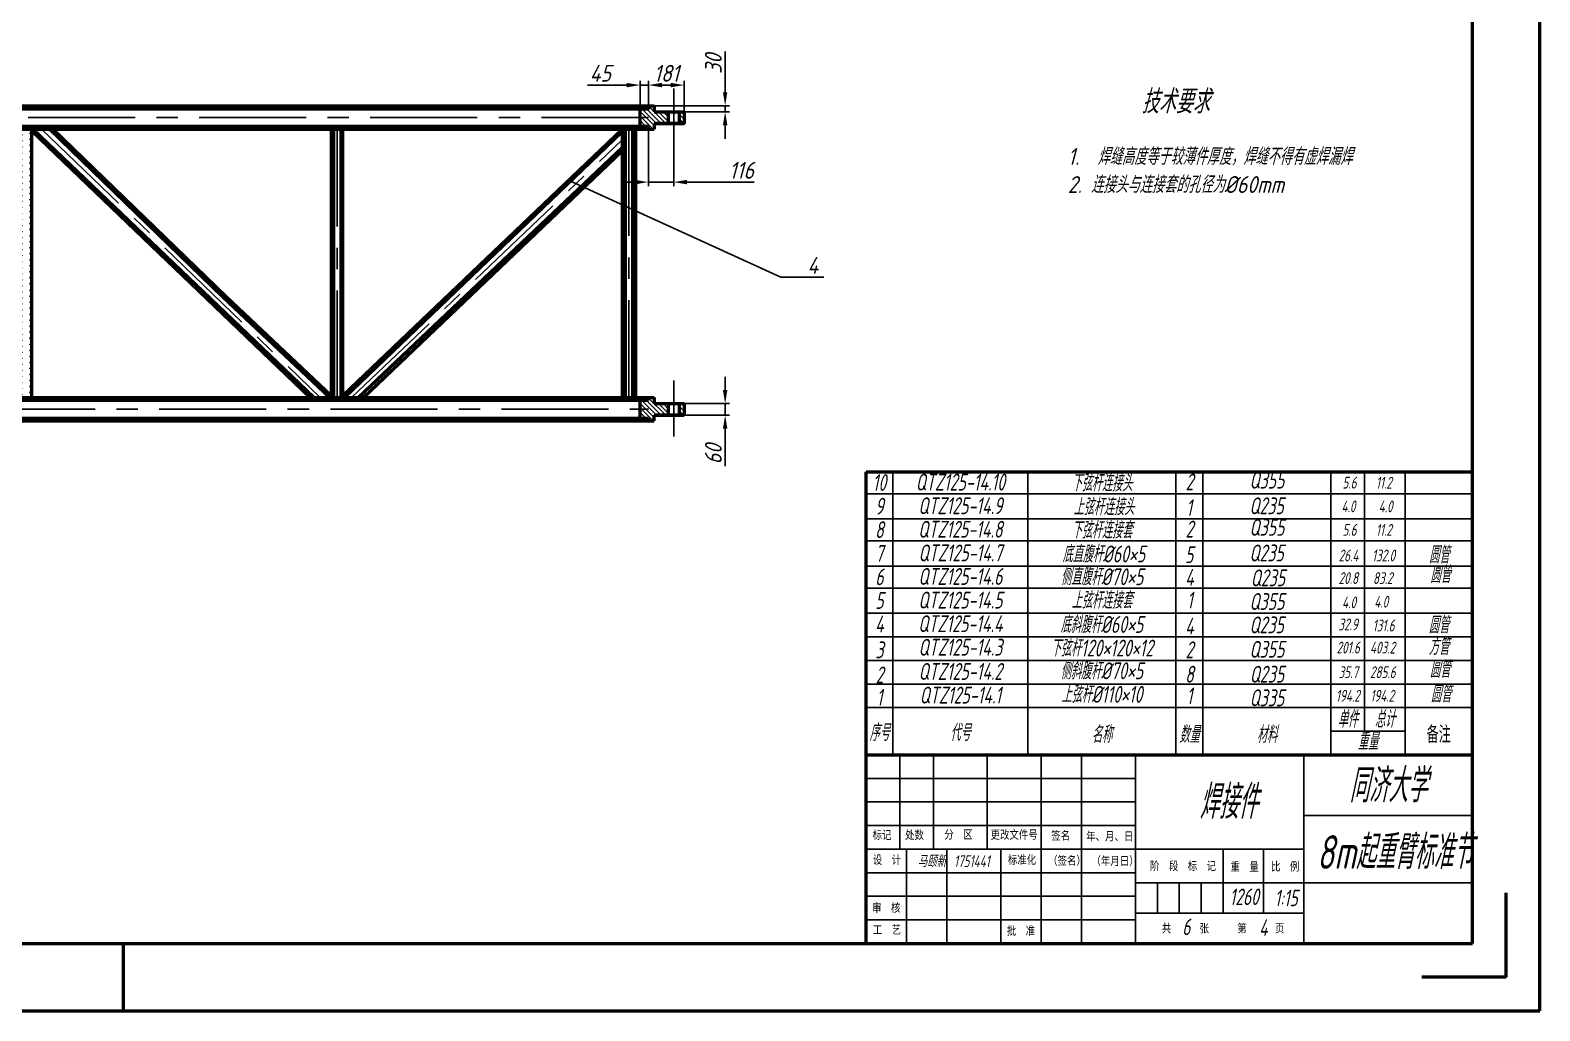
# Model space of a CAD drawing. Header units: millimetres. Extents: x 6124 to 6965, y 1320 to 1914.
# Drawn here: x 6517.3 to 6965.4, y 1319.5 to 1610.6 of the extents above; entities that cross this region are included whole.
import ezdxf
from ezdxf import colors
from ezdxf.entities.mleader import LeaderData, LeaderLine
from ezdxf.math import Vec2, Vec3

# ---------------------------------------------------------------- set-up
doc = ezdxf.new("R2010")
doc.units = ezdxf.units.MM
doc.linetypes.add('CENTER', pattern=[50.8, 31.75, -6.35, 6.35, -6.35])
for name, color, linetype, lineweight in [('中心线层', 1, 'CENTER', 25), ('剖面线', 2, 'Continuous', 15), ('剖面线层', 2, 'Continuous', 25), ('总内框线', 7, 'Continuous', 50), ('标注层', 3, 'Continuous', 25), ('粗实线', 7, 'Continuous', 50), ('细实线', 7, 'Continuous', 25)]:
    doc.layers.add(name, color=color, linetype=linetype, lineweight=lineweight)
doc.styles.add('5号字', font='gbeitc.shx', dxfattribs={"height": 5, "bigfont": 'gbcbig.shx'})
doc.styles.get("Standard").update_dxf_attribs({"font": 'txt', "bigfont": 'gbcbig.shx'})
doc.styles.add('陈杰（2）', font='gbeitc.shx', dxfattribs={"width": 0.8, "bigfont": 'gbcbig.shx'})
doc.dimstyles.new('ISO-25', dxfattribs={"dimtxt": 2.5, "dimasz": 2.5, "dimexe": 1.25, "dimexo": 0.625, "dimtad": 1, "dimtxsty": 'Standard', "dimcen": 2.5, "dimadec": 0, "dimazin": 0, "dimtfac": 1, "dimtmove": 0, "dimatfit": 3, "dimfxl": 1, "dimarcsym": 0})
pattern_1 = [(45, (-3418.2696, -511.931), (-0.89578055, 0.89578055), [])]

# ---------------------------------------------------------------- blocks, each defined once
blk = doc.blocks.new('_None')
blk = doc.blocks.new('*D41')
at = {"layer": 'Defpoints', "color": 0, "transparency": 16777216}
for p in [(6711.41, 1594.29), (6700.79, 1588.18), (6711.41, 1582.9)]:
    blk.add_point(p, dxfattribs=at)
at = {"layer": '标注层', "color": 0, "lineweight": -2, "transparency": 16777216}
for p, q in [((6700.79, 1590.18), (6700.79, 1595.54)), ((6711.41, 1584.9), (6711.41, 1595.54)), ((6704.79, 1594.29), (6707.41, 1594.29))]:
    blk.add_line(p, q, dxfattribs=at)
at = {"layer": '标注层', "color": 0, "transparency": 16777216}
for points in [[(6704.79, 1594.95), (6704.79, 1593.62), (6700.79, 1594.29)], [(6707.41, 1594.95), (6707.41, 1593.62), (6711.41, 1594.29)]]:
    blk.add_solid(points, dxfattribs=at)
at = {"layer": '标注层', "color": 0, "transparency": 16777216, "insert": (6706.1, 1597.79), "char_height": 5, "attachment_point": 5, "style": '5号字'}
blk.add_mtext('181', dxfattribs=at)
blk = doc.blocks.new('*D42')
at = {"layer": 'Defpoints', "color": 0, "transparency": 16777216}
for p in [(6699.95, 1588.18), (6702.51, 1586.36), (6723.56, 1586.36)]:
    blk.add_point(p, dxfattribs=at)
at = {"layer": '标注层', "color": 0, "lineweight": -2, "transparency": 16777216}
for p, q in [((6723.56, 1592.18), (6723.56, 1604.23)), ((6701.95, 1588.18), (6724.81, 1588.18)), ((6704.51, 1586.36), (6724.81, 1586.36)), ((6723.56, 1586.36), (6723.56, 1588.18)), ((6723.56, 1582.36), (6723.56, 1578.36))]:
    blk.add_line(p, q, dxfattribs=at)
at = {"layer": '标注层', "color": 0, "transparency": 16777216}
for points in [[(6722.89, 1592.18), (6724.22, 1592.18), (6723.56, 1588.18)], [(6722.89, 1582.36), (6724.22, 1582.36), (6723.56, 1586.36)]]:
    blk.add_solid(points, dxfattribs=at)
at = {"layer": '标注层', "color": 0, "transparency": 16777216, "insert": (6720.06, 1600.58), "char_height": 5, "attachment_point": 5, "rotation": 90, "style": '5号字'}
blk.add_mtext('30', dxfattribs=at)
blk = doc.blocks.new('*D43')
at = {"layer": 'Defpoints', "color": 0, "transparency": 16777216}
for p in [(6708.28, 1499.74), (6708.28, 1496.28), (6723.56, 1496.28)]:
    blk.add_point(p, dxfattribs=at)
at = {"layer": '标注层', "color": 0, "lineweight": -2, "transparency": 16777216}
for p, q in [((6723.56, 1503.74), (6723.56, 1507.74)), ((6710.28, 1499.74), (6724.81, 1499.74)), ((6723.56, 1499.74), (6723.56, 1496.28)), ((6710.28, 1496.28), (6724.81, 1496.28)), ((6723.56, 1492.28), (6723.56, 1481.17))]:
    blk.add_line(p, q, dxfattribs=at)
at = {"layer": '标注层', "color": 0, "transparency": 16777216}
for points in [[(6722.89, 1503.74), (6724.22, 1503.74), (6723.56, 1499.74)], [(6722.89, 1492.28), (6724.22, 1492.28), (6723.56, 1496.28)]]:
    blk.add_solid(points, dxfattribs=at)
at = {"layer": '标注层', "color": 0, "transparency": 16777216, "insert": (6720.06, 1484.72), "char_height": 5, "attachment_point": 5, "rotation": 90, "style": '5号字'}
blk.add_mtext('60', dxfattribs=at)
blk = doc.blocks.new('*D44')
at = {"layer": 'Defpoints', "color": 0, "transparency": 16777216}
for p in [(6700.79, 1582.9), (6708.28, 1582.9), (6700.79, 1565.49)]:
    blk.add_point(p, dxfattribs=at)
at = {"layer": '标注层', "color": 0, "lineweight": -2, "transparency": 16777216}
for p, q in [((6700.79, 1580.9), (6700.79, 1564.24)), ((6708.28, 1580.9), (6708.28, 1564.24)), ((6696.79, 1565.49), (6692.79, 1565.49)), ((6700.79, 1565.49), (6708.28, 1565.49)), ((6712.28, 1565.49), (6732.17, 1565.49))]:
    blk.add_line(p, q, dxfattribs=at)
at = {"layer": '标注层', "color": 0, "transparency": 16777216}
for points in [[(6696.79, 1566.16), (6696.79, 1564.83), (6700.79, 1565.49)], [(6712.28, 1566.16), (6712.28, 1564.83), (6708.28, 1565.49)]]:
    blk.add_solid(points, dxfattribs=at)
at = {"layer": '标注层', "color": 0, "transparency": 16777216, "insert": (6728.41, 1568.99), "char_height": 5, "attachment_point": 5, "style": '5号字'}
blk.add_mtext('116', dxfattribs=at)
blk = doc.blocks.new('*D46')
at = {"layer": 'Defpoints', "color": 0, "transparency": 16777216}
for p in [(6698.31, 1594.29), (6698.31, 1584.71), (6700.79, 1584.71)]:
    blk.add_point(p, dxfattribs=at)
at = {"layer": '标注层', "color": 0, "lineweight": -2, "transparency": 16777216}
for p, q in [((6698.31, 1586.71), (6698.31, 1595.54)), ((6700.79, 1586.71), (6700.79, 1595.54)), ((6694.31, 1594.29), (6682.69, 1594.29)), ((6700.79, 1594.29), (6698.31, 1594.29)), ((6704.79, 1594.29), (6708.79, 1594.29))]:
    blk.add_line(p, q, dxfattribs=at)
at = {"layer": '标注层', "color": 0, "transparency": 16777216}
for points in [[(6694.31, 1594.95), (6694.31, 1593.62), (6698.31, 1594.29)], [(6704.79, 1594.95), (6704.79, 1593.62), (6700.79, 1594.29)]]:
    blk.add_solid(points, dxfattribs=at)
at = {"layer": '标注层', "color": 0, "transparency": 16777216, "insert": (6686.5, 1597.79), "char_height": 5, "attachment_point": 5, "style": '5号字'}
blk.add_mtext('45', dxfattribs=at)

msp = doc.modelspace()

# ---------------------------------------------------------------- hatches: boundary and pattern name
at = {"layer": '剖面线'}
h = msp.add_hatch(dxfattribs=at)
h.set_pattern_fill('ANSI31', color=0, scale=0.399)
h.set_pattern_definition(pattern_1)
h.paths.add_polyline_path([(6700.788, 1495.423), (6238.499, 1495.423), (6238.499, 1494.62), (6261.821, 1494.62), (6700.788, 1494.625)])
h.paths.add_polyline_path([(6700.788, 1501.555), (6697.034, 1501.555), (6610.638, 1501.555), (6606.141, 1501.555), (6518.24, 1501.555), (6513.743, 1501.555), (6431.645, 1501.555), (6415.541, 1501.555), (6333.443, 1501.555), (6328.946, 1501.555), (6251.799, 1501.555), (6238.499, 1501.555), (6238.499, 1500.757), (6700.788, 1500.757)])
h.paths.add_polyline_path([(6700.788, 1582.047), (6238.499, 1582.047), (6238.499, 1581.244), (6251.799, 1581.249), (6323.143, 1581.249), (6339.247, 1581.249), (6421.345, 1581.249), (6425.841, 1581.249), (6507.939, 1581.249), (6524.043, 1581.249), (6606.141, 1581.249), (6610.638, 1581.249), (6697.034, 1581.249), (6700.788, 1581.249)])
h.paths.add_polyline_path([(6700.788, 1588.179), (6242.694, 1588.179), (6238.499, 1588.179), (6238.499, 1587.323), (6700.788, 1587.266)])
h = msp.add_hatch(dxfattribs=at)
h.set_pattern_fill('ANSI31', color=0, scale=0.3, angle=90)
h.set_pattern_definition([(135, (-1722.5248, -14.6773), (-0.67351921, -0.67351921), [])])
h.paths.add_polyline_path([(6706.631, 1586.364), (6702.506, 1586.364), (6702.506, 1588.179), (6700.788, 1588.179), (6700.788, 1587.266), (6698.313, 1587.266), (6698.313, 1582.047), (6700.788, 1582.047), (6700.788, 1581.249), (6702.506, 1581.249), (6702.506, 1582.899), (6706.631, 1582.899)])
h.paths.add_polyline_path([(6711.409, 1586.364), (6709.931, 1586.364), (6709.931, 1582.899), (6711.409, 1582.899)])
h = msp.add_hatch(dxfattribs=at)
h.set_pattern_fill('ANSI31', color=0, scale=0.399)
h.set_pattern_definition(pattern_1)
h.paths.add_polyline_path([(6524.043, 1581.249), (6524.043, 1581.249), (6522.975, 1581.249), (6574.434, 1531.297), (6606.158, 1501.555), (6606.888, 1501.555), (6606.832, 1501.686), (6606.783, 1501.799), (6606.742, 1501.894), (6606.708, 1501.971), (6606.683, 1502.029), (6606.657, 1502.089), (6575.502, 1531.297)])
h.paths.add_polyline_path([(6518.157, 1581.249), (6517.492, 1581.249), (6517.549, 1581.118), (6517.598, 1581.005), (6517.639, 1580.91), (6517.672, 1580.833), (6517.724, 1580.715), (6600.338, 1501.555), (6601.587, 1501.555)])
h = msp.add_hatch(dxfattribs=at)
h.set_pattern_fill('ANSI31', color=0, scale=0.399, angle=90)
h.set_pattern_definition([(135, (-3418.2696, -511.931), (-0.89578055, -0.89578055), [])])
h.paths.add_polyline_path([(6692.992, 1574.731), (6692.992, 1575.698), (6614.714, 1501.555), (6616.234, 1501.555)], flags=17)
h.paths.add_polyline_path([(6692.992, 1580.451), (6692.992, 1581.249), (6610.129, 1502.29), (6610.112, 1502.25), (6610.096, 1502.209), (6610.07, 1502.148), (6610.037, 1502.067), (6609.995, 1501.967), (6609.946, 1501.848), (6609.889, 1501.71), (6609.825, 1501.555), (6610.638, 1501.555)])
h = msp.add_hatch(dxfattribs=at)
h.set_pattern_fill('ANSI31', color=0, scale=0.3, angle=90)
h.set_pattern_definition([(135, (-1722.5248, -101.3007), (-0.67351921, -0.67351921), [])])
h.paths.add_polyline_path([(6706.631, 1499.74), (6702.506, 1499.74), (6702.506, 1501.555), (6700.788, 1501.555), (6700.788, 1500.757), (6698.313, 1500.757), (6698.313, 1495.424), (6700.788, 1495.424), (6700.788, 1494.625), (6702.506, 1494.625), (6702.506, 1496.275), (6706.631, 1496.275)])
h.paths.add_polyline_path([(6711.409, 1499.74), (6709.931, 1499.74), (6709.931, 1496.275), (6711.409, 1496.275)])
at = {"layer": '剖面线层'}
h = msp.add_hatch(dxfattribs=at)
h.set_pattern_fill('ANSI31', color=0, scale=0.399)
h.set_pattern_definition(pattern_1)
h.paths.add_polyline_path([(6243.134, 1581.246), (6242.469, 1581.246), (6242.469, 1547.177), (6242.469, 1535.627), (6242.469, 1501.555), (6243.134, 1501.555)])
h.paths.add_polyline_path([(6245.934, 1581.247), (6245.269, 1581.247), (6245.269, 1501.555), (6245.654, 1501.555), (6245.934, 1536.782), (6245.934, 1547.177)])
h.paths.add_polyline_path([(6332.927, 1580.715), (6332.926, 1580.717), (6332.918, 1580.736), (6332.901, 1580.775), (6332.876, 1580.833), (6332.843, 1580.91), (6332.801, 1581.005), (6332.752, 1581.118), (6332.696, 1581.249), (6332.262, 1581.249), (6332.262, 1501.555), (6332.927, 1501.555), (6332.927, 1538.226)])
h.paths.add_polyline_path([(6330.127, 1581.249), (6329.829, 1581.249), (6329.761, 1581.077), (6329.7, 1580.922), (6329.645, 1580.783), (6329.597, 1580.661), (6329.556, 1580.557), (6329.523, 1580.472), (6329.496, 1580.405), (6329.462, 1580.318), (6329.462, 1538.226), (6329.462, 1501.555), (6330.127, 1501.555)])
h.paths.add_polyline_path([(6425.325, 1581.249), (6424.66, 1581.249), (6424.66, 1501.555), (6425.094, 1501.555), (6425.151, 1501.686), (6425.2, 1501.799), (6425.241, 1501.894), (6425.274, 1501.971), (6425.299, 1502.029), (6425.325, 1502.089), (6425.325, 1544.578)])
h.paths.add_polyline_path([(6422.525, 1581.249), (6421.86, 1581.249), (6421.86, 1538.226), (6421.86, 1502.089), (6421.887, 1502.029), (6421.912, 1501.971), (6421.945, 1501.894), (6421.986, 1501.799), (6422.035, 1501.686), (6422.092, 1501.555), (6422.525, 1501.555)])
h.paths.add_polyline_path([(6517.724, 1544.578), (6517.724, 1580.715), (6517.723, 1580.717), (6517.714, 1580.736), (6517.697, 1580.775), (6517.672, 1580.833), (6517.639, 1580.91), (6517.598, 1581.005), (6517.549, 1581.118), (6517.492, 1581.249), (6517.059, 1581.249), (6517.059, 1501.555), (6517.724, 1501.555)])
h.paths.add_polyline_path([(6514.924, 1581.249), (6514.49, 1581.249), (6514.434, 1581.118), (6514.385, 1581.005), (6514.343, 1580.91), (6514.31, 1580.833), (6514.285, 1580.775), (6514.259, 1580.715), (6514.259, 1544.578), (6514.259, 1501.555), (6514.924, 1501.555)])
h.paths.add_polyline_path([(6610.122, 1544.578), (6610.122, 1581.249), (6609.457, 1581.249), (6609.457, 1501.555), (6609.825, 1501.555), (6609.889, 1501.71), (6609.946, 1501.848), (6609.995, 1501.967), (6610.037, 1502.067), (6610.07, 1502.148), (6610.096, 1502.209), (6610.122, 1502.273)])
h.paths.add_polyline_path([(6607.322, 1581.249), (6606.657, 1581.249), (6606.657, 1544.578), (6606.657, 1502.089), (6606.658, 1502.087), (6606.667, 1502.067), (6606.683, 1502.029), (6606.708, 1501.971), (6606.742, 1501.894), (6606.783, 1501.799), (6606.832, 1501.686), (6606.888, 1501.555), (6607.322, 1501.555)])
h.paths.add_polyline_path([(6697.034, 1537.359), (6697.034, 1581.249), (6696.06, 1581.249), (6696.06, 1501.555), (6697.034, 1501.555)])
h.paths.add_polyline_path([(6693.925, 1581.249), (6692.992, 1581.249), (6692.992, 1580.451), (6692.992, 1537.359), (6692.992, 1501.555), (6693.925, 1501.555)])

# ---------------------------------------------------------------- linework, layer by layer
at = {"color": 0}
for p, q in [((6775.373, 1395.523), (6775.373, 1367.523)), ((6785.373, 1395.523), (6785.373, 1367.523)), ((6801.373, 1395.523), (6801.373, 1367.523)), ((6817.373, 1395.523), (6817.373, 1367.523)), ((6829.373, 1395.523), (6829.373, 1339.523)), ((6845.373, 1395.523), (6845.373, 1339.523)), ((6895.373, 1339.523), (6895.373, 1395.523)), ((6945.373, 1395.523), (6945.373, 1339.523)), ((6765.373, 1388.523), (6845.373, 1388.523)), ((6765.373, 1381.523), (6845.373, 1381.523)), ((6895.373, 1377.523), (6945.373, 1377.523)), ((6765.373, 1374.523), (6845.373, 1374.523)), ((6765.373, 1367.523), (6895.373, 1367.523)), ((6777.373, 1367.523), (6777.373, 1339.523)), ((6789.373, 1367.523), (6789.373, 1339.523)), ((6805.373, 1367.523), (6805.373, 1339.523)), ((6817.373, 1367.523), (6817.373, 1339.523)), ((6871.373, 1348.523), (6871.373, 1367.523)), ((6883.373, 1348.523), (6883.373, 1367.523)), ((6765.373, 1360.523), (6845.373, 1360.523)), ((6765.373, 1353.523), (6845.373, 1353.523)), ((6845.373, 1357.523), (6895.373, 1357.523)), ((6851.873, 1357.523), (6851.873, 1348.523)), ((6858.373, 1357.523), (6858.373, 1348.523)), ((6864.873, 1357.523), (6864.873, 1348.523)), ((6895.373, 1357.523), (6945.373, 1357.523)), ((6765.373, 1346.523), (6845.373, 1346.523)), ((6845.373, 1348.523), (6895.373, 1348.523)), ((6945.373, 1339.523), (6765.373, 1339.523))]:
    msp.add_line(p, q, dxfattribs=at)
at = {"layer": '中心线层', "color": 0}
for p, q in [((6708.281, 1576.587), (6708.281, 1593.236)), ((6700.788, 1584.714), (6221.084, 1584.711)), ((6520.662, 1581.249), (6603.331, 1501.555)), ((6608.39, 1501.555), (6608.39, 1581.249)), ((6612.67, 1501.555), (6692.992, 1578.068)), ((6694.993, 1581.249), (6694.993, 1501.555)), ((6708.281, 1489.964), (6708.281, 1506.612)), ((6250.788, 1498.088), (6700.788, 1498.088))]:
    msp.add_line(p, q, dxfattribs=at)
at = {"layer": '总内框线', "color": 0}
for p, q in [((6965.373, 1319.523), (6965.373, 1913.523)), ((6945.373, 1339.523), (6945.373, 1893.523)), ((6765.375, 1479.523), (6945.375, 1479.519)), ((6765.373, 1395.523), (6945.373, 1395.523)), ((6765.373, 1339.523), (6765.373, 1395.523)), ((6955.373, 1329.523), (6955.373, 1354.523)), ((6159.373, 1339.523), (6945.373, 1339.523)), ((6544.873, 1339.523), (6544.873, 1319.523)), ((6955.373, 1329.523), (6930.373, 1329.523)), ((6124.373, 1319.523), (6965.373, 1319.523))]:
    msp.add_line(p, q, dxfattribs=at)
at = {"layer": '粗实线', "color": 0}
for p, q in [((6238.499, 1587.266), (6700.784, 1587.266)), ((6698.313, 1582.047), (6698.313, 1587.266)), ((6700.788, 1588.179), (6700.788, 1587.266)), ((6700.788, 1588.179), (6702.506, 1588.179)), ((6702.506, 1588.179), (6702.506, 1586.364)), ((6702.506, 1588.179), (6702.506, 1586.364)), ((6702.506, 1586.364), (6711.409, 1586.364)), ((6702.506, 1586.364), (6711.409, 1586.364)), ((6706.631, 1586.364), (6706.631, 1582.899)), ((6709.931, 1586.364), (6709.931, 1582.899)), ((6711.409, 1586.364), (6711.409, 1582.919)), ((6700.788, 1582.047), (6238.499, 1582.047)), ((6700.788, 1581.249), (6700.788, 1582.047)), ((6702.506, 1582.899), (6711.409, 1582.899)), ((6702.506, 1582.899), (6702.506, 1581.249)), ((6711.389, 1582.899), (6702.506, 1582.899)), ((6517.492, 1581.249), (6518.157, 1581.249)), ((6518.157, 1581.249), (6601.587, 1501.555)), ((6524.043, 1581.249), (6523.378, 1581.245)), ((6607.322, 1581.246), (6607.322, 1501.555)), ((6609.457, 1581.246), (6609.457, 1501.555)), ((6692.992, 1580.451), (6610.638, 1501.555)), ((6692.992, 1581.249), (6692.992, 1580.451)), ((6693.925, 1581.246), (6693.925, 1501.555)), ((6696.06, 1581.246), (6696.06, 1501.555)), ((6700.788, 1581.249), (6702.506, 1581.249)), ((6692.992, 1575.698), (6614.714, 1501.555)), ((6700.788, 1501.555), (6700.788, 1500.757)), ((6700.788, 1501.555), (6702.506, 1501.555)), ((6702.506, 1501.555), (6702.506, 1499.74)), ((6238.499, 1500.757), (6700.788, 1500.757)), ((6698.313, 1495.424), (6698.313, 1500.757)), ((6702.506, 1499.74), (6711.409, 1499.74)), ((6702.506, 1499.74), (6711.409, 1499.74)), ((6706.631, 1499.74), (6706.631, 1496.275)), ((6709.931, 1499.74), (6709.931, 1496.275)), ((6711.409, 1499.74), (6711.409, 1496.275)), ((6238.499, 1495.423), (6700.788, 1495.423)), ((6700.788, 1494.625), (6702.506, 1494.619)), ((6702.506, 1496.275), (6711.409, 1496.275)), ((6711.409, 1496.275), (6702.506, 1496.275)), ((6702.506, 1494.619), (6702.506, 1496.275)), ((6765.373, 1395.523), (6765.375, 1479.523))]:
    msp.add_line(p, q, dxfattribs=at)
at = {"layer": '粗实线', "color": 0, "linetype": 'Continuous', "lineweight": 50}
for p, q in [((6242.694, 1588.179), (6700.788, 1588.179)), ((6700.788, 1581.249), (6700.788, 1582.047)), ((6507.939, 1581.249), (6524.043, 1581.249)), ((6517.724, 1544.578), (6517.724, 1580.715)), ((6517.724, 1580.715), (6600.338, 1501.555)), ((6574.434, 1531.297), (6522.975, 1581.249)), ((6524.043, 1581.249), (6606.141, 1581.249)), ((6575.502, 1531.297), (6524.043, 1581.249)), ((6606.141, 1581.249), (6610.638, 1581.249)), ((6606.657, 1581.249), (6606.657, 1544.578)), ((6610.122, 1544.578), (6610.122, 1581.249)), ((6610.13, 1502.291), (6692.992, 1581.249)), ((6610.638, 1581.249), (6697.034, 1581.249)), ((6692.992, 1581.249), (6692.992, 1537.359)), ((6697.034, 1537.359), (6697.034, 1581.249)), ((6697.034, 1581.249), (6700.788, 1581.249)), ((6616.234, 1501.555), (6692.992, 1574.731)), ((6517.724, 1501.555), (6517.724, 1544.578)), ((6606.657, 1544.578), (6606.657, 1502.089)), ((6610.122, 1502.273), (6610.122, 1544.578)), ((6692.992, 1537.359), (6692.992, 1501.555)), ((6697.034, 1501.555), (6697.034, 1537.359)), ((6606.158, 1501.555), (6574.434, 1531.297)), ((6606.657, 1502.089), (6575.502, 1531.297)), ((6513.743, 1501.555), (6518.24, 1501.555)), ((6518.24, 1501.555), (6606.141, 1501.555)), ((6606.141, 1501.555), (6610.638, 1501.555)), ((6610.638, 1501.555), (6697.034, 1501.555)), ((6697.034, 1501.555), (6700.788, 1501.555)), ((6700.788, 1494.625), (6700.788, 1495.424))]:
    msp.add_line(p, q, dxfattribs=at)
at = {"layer": '粗实线', "color": 0, "lineweight": 50}
msp.add_line((6242.694, 1494.625), (6700.788, 1494.625), dxfattribs=at)
at = {"layer": '粗实线', "color": 0, "linetype": 'Continuous', "lineweight": 50, "flags": 128}
for points in [[(6517.492, 1581.249), (6517.549, 1581.118), (6517.598, 1581.005), (6517.639, 1580.91), (6517.672, 1580.833), (6517.697, 1580.775), (6517.714, 1580.736), (6517.723, 1580.717), (6517.724, 1580.715)], [(6606.888, 1501.555), (6606.832, 1501.686), (6606.783, 1501.799), (6606.742, 1501.894), (6606.708, 1501.971), (6606.683, 1502.029), (6606.667, 1502.067), (6606.658, 1502.087), (6606.657, 1502.089)], [(6610.122, 1502.273), (6610.121, 1502.27), (6610.112, 1502.25), (6610.096, 1502.209), (6610.07, 1502.148), (6610.037, 1502.067), (6609.995, 1501.967), (6609.946, 1501.848), (6609.889, 1501.71), (6609.825, 1501.555)]]:
    msp.add_lwpolyline(points, dxfattribs=at)
at = {"layer": '粗实线', "color": 0}
msp.add_arc((6711.389, 1582.919), 0.02, 270, 0, dxfattribs=at)
at = {"layer": '细实线', "color": 0}
for p, q in [((6773.373, 1395.523), (6773.375, 1479.523)), ((6813.373, 1395.523), (6813.375, 1479.522)), ((6857.373, 1395.523), (6857.375, 1479.521)), ((6865.373, 1395.523), (6865.372, 1479.521)), ((6903.373, 1395.523), (6903.374, 1479.52)), ((6913.373, 1402.52), (6913.374, 1479.52)), ((6925.373, 1395.523), (6925.375, 1479.519)), ((6765.375, 1473.011), (6945.375, 1473.007)), ((6765.374, 1465.523), (6945.374, 1465.519)), ((6765.374, 1459.011), (6945.374, 1459.007)), ((6765.374, 1451.523), (6945.374, 1451.519)), ((6765.374, 1445.011), (6945.374, 1445.007)), ((6765.373, 1437.523), (6945.373, 1437.519)), ((6765.373, 1430.523), (6945.373, 1430.519)), ((6765.373, 1423.523), (6945.373, 1423.519)), ((6765.373, 1416.523), (6945.373, 1416.519)), ((6765.373, 1409.523), (6945.373, 1409.519)), ((6903.373, 1402.52), (6925.373, 1402.519))]:
    msp.add_line(p, q, dxfattribs=at)

# ---------------------------------------------------------------- texts
at = {"color": 0, "width": 93.01929, "attachment_point": 1, "style": '陈杰（2）'}
for s, insert, char_height in [('同济大学', (6908.817, 1391.413), 10), ('焊接件', (6864.342, 1386.538), 10), ('{\\fSimSun|b0|i0|c134|p2;标记}', (6767.327, 1372.964), 2.5), ('{\\fSimSun|b0|i0|c134|p2;处数}', (6776.949, 1372.979), 2.5), ('{\\fSimSun|b0|i0|c134|p2;分\u3000区}', (6788.61, 1373.103), 2.5), ('{\\fSimSun|b0|i0|c134|p2;更改文件号}', (6802.344, 1373.048), 2.5), ('{\\fSimSun|b0|i0|c134|p2;签名}', (6820.329, 1372.79), 2.5), ('{\\fSimSun|b0|i0|c134|p2;年、月、日}', (6830.723, 1372.596), 2.5), ('8m起重臂标准节', (6899.199, 1371.644), 10), ('{\\fSimSun|b0|i0|c134|p2;设\u3000计}', (6767.387, 1365.623), 2.5), ('马颐新', (6780.738, 1365.686), 3.5), ('{\\fSimSun|b0|i0|c134|p2;标准化}', (6807.461, 1365.608), 2.5), ('{\\fSimSun|b0|i0|c134|p2;（签名）}', (6819.428, 1365.36), 2.5), ('{\\fSimSun|b0|i0|c134|p2;（年月日）}', (6832.296, 1365.261), 2.5), ('{\\fSimSun|b0|i0|c134|p2;阶\u3000段\u3000标\u3000记}', (6849.677, 1363.776), 2.5), ('{\\fSimSun|b0|i0|c134|p2;重\u3000量}', (6873.559, 1363.547), 2.5), ('{\\fSimSun|b0|i0|c134|p2;比\u3000例}', (6885.611, 1363.617), 2.5), ('{\\fSimSun|b0|i0|c134|p2;审\u3000核}', (6767.183, 1351.354), 2.5), ('{\\fSimSun|b0|i0|c134|p2;工\u3000艺}', (6767.387, 1344.868), 2.5), ('{\\fSimSun|b0|i0|c134|p2;批\u3000准}', (6807.155, 1344.55), 2.5), ('{\\fSimSun|b0|i0|c134|p2;共\u3000\u3000\u3000张\u3000\u3000\u3000第\u3000\u3000\u3000页}', (6853.17, 1345.251), 2.5)]:
    msp.add_mtext(s, dxfattribs=dict(at, insert=insert, char_height=char_height))
at = {"layer": '标注层', "color": 0, "attachment_point": 1}
for s, width, gutter_width, insert, char_height, style in [('技术要求', 53.91977, 35, (6847.136, 1592.88), 7, '5号字'), ('1751441', 12, 17.5, (6791.516, 1365.684), 3.5, '陈杰（2）'), ('1260', 12, 17.5, (6873.306, 1355.804), 4.9, '陈杰（2）'), ('1:15', 12, 17.5, (6886.656, 1355.46), 4.9, '陈杰（2）'), ('6', 12, 17.5, (6859.239, 1346.89), 4.9, '陈杰（2）'), ('4', 12, 17.5, (6882.07, 1346.653), 4.9, '陈杰（2）')]:
    msp.add_mtext_dynamic_manual_height_columns(s, width=width, gutter_width=gutter_width, heights=[0], dxfattribs=dict(at, insert=insert, char_height=char_height, style=style))
at = {"layer": '标注层', "color": 0, "insert": (6825.265, 1575.605), "char_height": 5, "width": 1462.82411, "attachment_point": 1, "style": '5号字'}
msp.add_mtext('\\A1;1.  焊缝高度等于较薄件厚度，焊缝不得有虚焊漏焊\\P2. 连接头与连接套的孔径为%%C60mm', dxfattribs=at)
at = {"layer": '细实线', "color": 0, "attachment_point": 1, "style": '陈杰（2）'}
for s, width, insert, char_height in [('\\pxqc;10', 7.99951, (6765.342, 1478.827), 5), ('\\pxqc;QTZ125-14.10', 44, (6771.386, 1478.95), 5), ('\\pxqc;下弦杆连接头', 44, (6813.373, 1478.71), 5), ('\\pxqc;2', 8, (6857.372, 1478.997), 5), ('\\pxqc;Q355', 38, (6865.375, 1479.521), 5), ('\\pxqc;5.6', 8, (6904.886, 1478.024), 3.5), ('\\pxqc;11.2', 8, (6915.092, 1478.01), 3.5), ('\\pxqc;9', 7.99951, (6765.342, 1471.809), 5), ('\\pxqc;QTZ125-14.9', 44, (6771.386, 1471.932), 5), ('\\pxqc;上弦杆连接头', 44, (6813.946, 1471.615), 5), ('\\pxqc;1', 8, (6857.273, 1471.391), 5), ('\\pxqc;Q235', 38, (6865.276, 1471.914), 5), ('\\pxqc;4.0', 8, (6904.573, 1470.983), 3.5), ('\\pxqc;4.0', 8, (6915.608, 1470.983), 3.5), ('\\pxqc;Q355', 38, (6865.374, 1465.521), 5), ('\\pxqc;8', 7.99951, (6765.342, 1464.827), 5), ('\\pxqc;QTZ125-14.8', 44, (6771.386, 1464.95), 5), ('\\pxqc;下弦杆连接套', 44, (6813.373, 1464.71), 5), ('\\pxqc;2', 8, (6857.372, 1464.997), 5), ('\\pxqc;5.6', 8, (6904.886, 1464.024), 3.5), ('\\pxqc;11.2', 8, (6915.092, 1464.01), 3.5), ('\\pxqc;7', 7.99951, (6765.342, 1457.809), 5), ('\\pxqc;QTZ125-14.7', 44, (6771.386, 1457.932), 5), ('\\pxqc;底直腹杆%%C60×5', 44, (6813.946, 1457.615), 5), ('\\pxqc;5', 8, (6857.273, 1457.391), 5), ('\\pxqc;Q235', 38, (6865.275, 1457.914), 5), ('\\pxqc;26.4', 7.61802, (6904.787, 1456.417), 3.5), ('\\pxqc;132.0', 8, (6914.993, 1456.404), 3.5), ('\\pxqc;圆管', 44, (6913.475, 1457.374), 5), ('圆管', 44, (6932.859, 1451.519), 5), ('\\pxqc;6', 7.99951, (6765.341, 1450.827), 5), ('\\pxqc;QTZ125-14.6', 44, (6771.385, 1450.95), 5), ('\\pxqc;侧直腹杆%%C70×5', 44, (6813.449, 1450.848), 5), ('\\pxqc;4', 8, (6857.374, 1450.681), 5), ('\\pxqc;Q235', 38, (6865.653, 1450.522), 5), ('\\pxqc;20.8', 8, (6904.556, 1449.715), 3.5), ('\\pxqc;83.2', 8, (6914.762, 1449.702), 3.5), ('\\pxqc;5', 7.99951, (6765.341, 1443.809), 5), ('\\pxqc;QTZ125-14.5', 44, (6771.385, 1443.932), 5), ('\\pxqc;上弦杆连接套', 44, (6813.374, 1443.89), 5), ('\\pxqc;1', 8, (6857.474, 1443.92), 5), ('\\pxqc;Q355', 38, (6865.374, 1443.501), 5), ('\\pxqc;4.0', 8, (6904.751, 1442.493), 3.5), ('\\pxqc;4.0', 8, (6914.305, 1442.684), 3.5), ('\\pxqc;4', 7.99951, (6765.341, 1436.809), 5), ('\\pxqc;QTZ125-14.4', 44, (6771.385, 1436.932), 5), ('\\pxqc;底斜腹杆%%C60×5', 44, (6813.372, 1436.692), 5), ('\\pxqc;4', 8, (6857.371, 1436.177), 5), ('\\pxqc;Q235', 37.99984, (6865.296, 1436.565), 5), ('\\pxqc;32.9', 8, (6904.481, 1435.948), 3.5), ('\\pxqc;131.6', 8, (6915.004, 1435.635), 3.5), ('\\pxqc;圆管', 44, (6913.373, 1436.523), 5), ('\\pxqc;QTZ125-14.3', 44, (6771.385, 1429.932), 5), ('\\pxqc;下弦杆120×120×12', 44, (6813.372, 1429.692), 5), ('\\pxqc;方管', 44, (6913.373, 1430.116), 5), ('\\pxqc;3', 7.99951, (6765.373, 1429.168), 5), ('\\pxqc;2', 8, (6857.371, 1429.177), 5), ('\\pxqc;Q355', 38, (6865.37, 1429.319), 5), ('\\pxqc;201.6', 8, (6904.497, 1429.086), 3.5), ('\\pxqc;403.2', 8, (6914.703, 1429.073), 3.5), ('\\pxqc;2', 7.99967, (6765.373, 1421.704), 5), ('\\pxqc;QTZ125-14.2', 44, (6771.384, 1422.745), 5), ('\\pxqc;侧斜腹杆%%C70×5', 44, (6813.37, 1422.931), 5), ('\\pxqc;8', 8, (6857.37, 1421.926), 5), ('\\pxqc;Q235', 37.99984, (6865.371, 1421.926), 5), ('\\pxqc;35.7', 8, (6904.556, 1421.785), 3.5), ('\\pxqc;285.6', 8, (6914.763, 1421.772), 3.5), ('\\pxqc;圆管', 44, (6913.731, 1423.395), 5), ('\\pxqc;上弦杆%%C110×10', 44, (6813.37, 1415.962), 5), ('圆管', 44, (6933.017, 1416.045), 5), ('\\pxqc;1', 7.99984, (6765.373, 1415.083), 5), ('\\pxqc;QTZ125-14.1', 44, (6771.383, 1415.719), 5), ('\\pxqc;1', 7.99984, (6857.372, 1415.484), 5), ('\\pxqc;Q335', 37.99984, (6865.371, 1414.926), 5), ('\\pxqc;194.2', 7.99984, (6904.395, 1414.788), 3.5), ('\\pxqc;194.2', 7.99984, (6914.601, 1414.775), 3.5), ('\\pxqc;单件', 10, (6903.373, 1408.603), 5), ('\\pxqc;总计', 11.99984, (6913.373, 1408.603), 5), ('\\pxqc;序号', 8, (6765.373, 1404.624), 5), ('\\pxqc;代号', 40, (6773.373, 1404.624), 5), ('\\pxqc;名称', 44, (6813.373, 1404.043), 5), ('\\pxqc;数量', 7.99967, (6857.373, 1404.043), 5), ('\\pxqc;材料', 37.99967, (6865.373, 1404.043), 5), ('\\pxqc;重量', 21.99984, (6903.327, 1401.985), 5)]:
    msp.add_mtext_dynamic_manual_height_columns(s, width=width, gutter_width=17.5, heights=[0], dxfattribs=dict(at, insert=insert, char_height=char_height))
at = {"layer": '细实线', "color": 0, "insert": (6925.373, 1404.047), "char_height": 5, "attachment_point": 1}
msp.add_mtext_dynamic_manual_height_columns('\\pxqc;备注', width=19.99984, gutter_width=17.5, heights=[0], dxfattribs=at)

# ---------------------------------------------------------------- dimensions: what is measured, and where the dimension line sits
at = {"layer": '标注层', "color": 0}
dim = msp.add_linear_dim(base=(6723.558, 1586.364), p1=(6699.946, 1588.179), p2=(6702.506, 1586.364), angle=90, text='30', dimstyle='ISO-25', override={"dimtxt": 15, "dimasz": 4, "dimexo": 2, "dimgap": 1, "dimdsep": 46, "dimtxsty": '5号字'}, dxfattribs=at)
dim.commit()
dim.dimension.update_dxf_attribs({"geometry": '*D42', "text_midpoint": (6723.558, 1600.579), "dimtype": 160})
for base, p1, p2, text, picture, middle in [((6698.313, 1594.286), (6700.788, 1584.714), (6698.313, 1584.714), '45', '*D46', (6686.5, 1597.786)), ((6711.409, 1594.286), (6700.788, 1588.179), (6711.409, 1582.899), '181', '*D41', (6706.099, 1597.786))]:
    dim = msp.add_linear_dim(base=base, p1=p1, p2=p2, text=text, dimstyle='ISO-25', override={"dimtxt": 15, "dimasz": 4, "dimexo": 2, "dimgap": 1, "dimdsep": 46, "dimtxsty": '5号字'}, dxfattribs=at)
    dim.commit()
    dim.dimension.update_dxf_attribs({"geometry": picture, "text_midpoint": middle})
dim = msp.add_linear_dim(base=(6700.788, 1565.494), p1=(6708.281, 1582.899), p2=(6700.788, 1582.899), text='116', dimstyle='ISO-25', override={"dimtxt": 15, "dimasz": 4, "dimexo": 2, "dimgap": 1, "dimdsep": 46, "dimtxsty": '5号字'}, dxfattribs=at)
dim.commit()
dim.dimension.update_dxf_attribs({"geometry": '*D44', "text_midpoint": (6728.406, 1565.494), "dimtype": 160})
dim = msp.add_linear_dim(base=(6723.558, 1496.275), p1=(6708.281, 1499.74), p2=(6708.281, 1496.275), angle=90, text='60', dimstyle='ISO-25', override={"dimtxt": 15, "dimasz": 4, "dimexo": 2, "dimgap": 1, "dimdsep": 46, "dimtxsty": '5号字'}, dxfattribs=at)
dim.commit()
dim.dimension.update_dxf_attribs({"geometry": '*D43', "text_midpoint": (6720.058, 1484.723)})

# ---------------------------------------------------------------- leaders
ml = msp.add_multileader_mtext('Standard', dxfattribs=at)
ml.set_content('4', style='5号字')
ml.set_leader_properties()
ml.set_arrow_properties(name='NONE')
ml.build(insert=Vec2(0, 0))
ml.multileader.update_dxf_attribs({"text_left_attachment_type": 6, "text_right_attachment_type": 6, "dogleg_length": 0.36, "arrow_head_size": 7.977})
ctx = ml.context
ctx.base_point, ctx.char_height, ctx.arrow_head_size, ctx.landing_gap_size, ctx.plane_origin = Vec3(6749.076, 1537.272), 5, 7.977, 0, Vec3(7356.622, 1574.831)
ctx.left_attachment, ctx.right_attachment, ctx.text_align_type = 6, 6, 2
notes = []
notes.append((ctx, [(1, (1, 1, 0), (6740.062, 1537.272), (1, 0), 9.014, [(0, [(6677.632, 1565.736)], 0, [])])]))
ctx.mtext.insert, ctx.mtext.alignment, ctx.mtext.flow_direction = Vec3(6751.159, 1543.272), 3, 5
for ctx, leaders in notes:
    for number, flags, end, landing, length, lines in leaders:
        leader = LeaderData()
        leader.index, (leader.has_last_leader_line, leader.has_dogleg_vector, leader.attachment_direction) = number, flags
        leader.last_leader_point, leader.dogleg_vector, leader.dogleg_length = Vec3(end), Vec3(landing), length
        for number, points, colour, breaks in lines:
            line = LeaderLine()
            line.index, line.vertices, line.color, line.breaks = number, Vec3.list(points), colors.encode_raw_color(colour), breaks
            leader.lines.append(line)
        ctx.leaders.append(leader)

doc.saveas('drawing.dxf')
